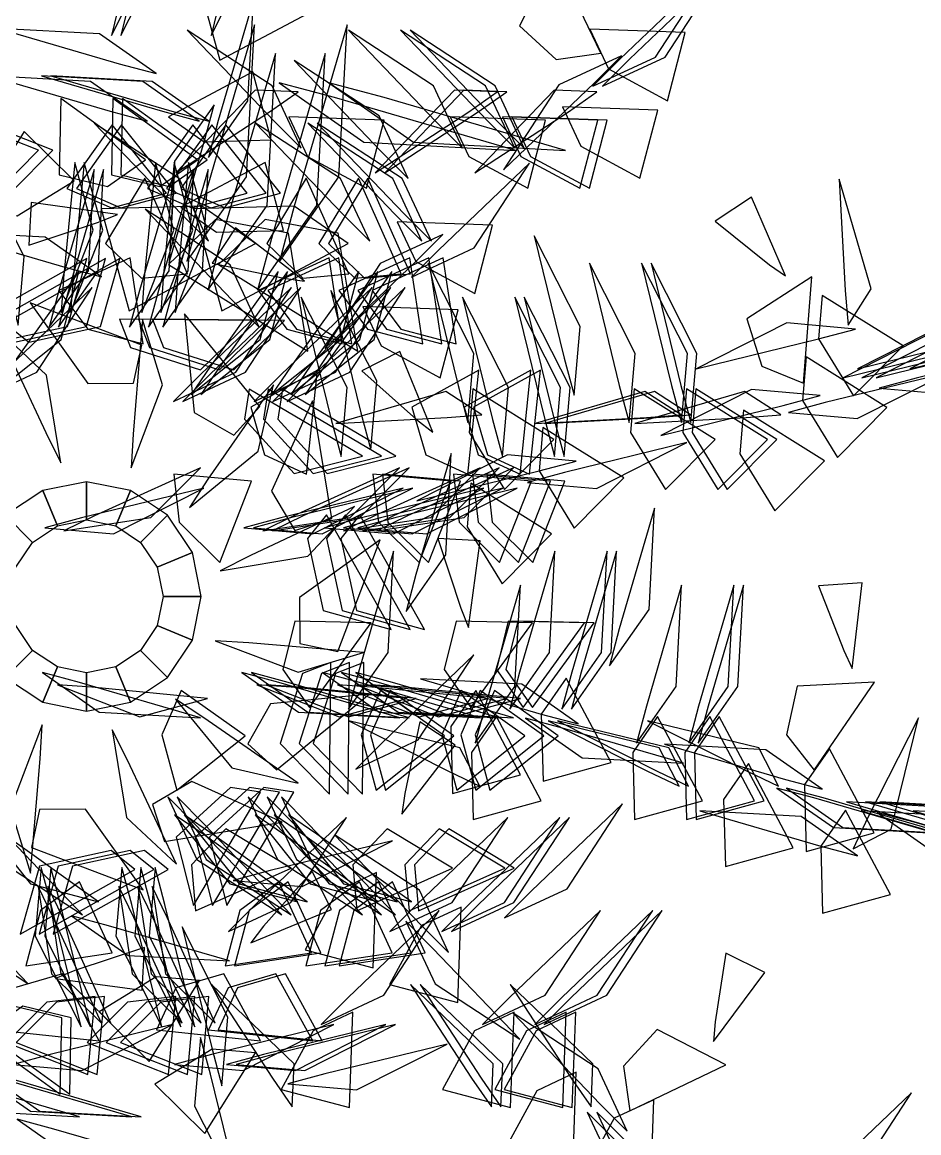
# Model space of a CAD drawing. Header units: millimetres. Extents: x 116.8 to 135.8, y -35.1 to -13.1.
# Drawn here: x 130.596 to 131.242, y -21.805 to -21.006 of the extents above; entities that cross this region are included whole.
import ezdxf

# ---------------------------------------------------------------- set-up
doc = ezdxf.new("R2010")
doc.units = ezdxf.units.MM
for name, color, linetype in [('FOGLIE', 62, 'CONTINUOUS'), ('GAMBO', 36, 'CONTINUOUS'), ('PRATO', 83, 'CONTINUOUS')]:
    doc.layers.add(name, color=color, linetype=linetype)

msp = doc.modelspace()

# ---------------------------------------------------------------- linework, layer by layer
at = {"layer": 'FOGLIE'}
for points in [[(130.69698, -20.943716, 3.006825), (130.707675, -20.921116, 2.995375), (130.68023, -20.935376, 3.053679), (130.660658, -21.015388, 3.049069)], [(130.703808, -20.943716, 2.911263), (130.714503, -20.921116, 2.899813), (130.687057, -20.935376, 2.958117), (130.667486, -21.015388, 2.953507)], [(130.768668, -20.943716, 2.689422), (130.779364, -20.921116, 2.677972), (130.751918, -20.935376, 2.736276), (130.732347, -21.015388, 2.731666)], [(130.790871, -20.957951, 1.638587), (130.718576, -20.959878, 1.605332), (130.738625, -21.033212, 1.499219), (130.829604, -20.984881, 1.612743)], [(130.980813, -21.032786, 3.139586), (131.012928, -21.028163, 3.097595), (130.979834, -20.959022, 3.056392), (130.954451, -21.008604, 3.142078)], [(131.026648, -21.032548, 2.971593), (131.007203, -21.051993, 2.971593), (131.05223, -21.031021, 2.928134), (131.09212, -20.969869, 2.966546)], [(131.033476, -21.032548, 2.87603), (131.01403, -21.051993, 2.87603), (131.059058, -21.031021, 2.832572), (131.098948, -20.969869, 2.870984)], [(130.737576, -21.076658, 2.55886), (130.730459, -21.103221, 2.55886), (130.758967, -21.062544, 2.515401), (130.762937, -20.989641, 2.553814)], [(130.666276, -21.03578, 1.181484), (130.692839, -21.042898, 1.181484), (130.652163, -21.014389, 1.138025), (130.579259, -21.010419, 1.176438)], [(130.725722, -21.138256, 2.170472), (130.715046, -21.178101, 2.170472), (130.757809, -21.117086, 2.105284), (130.763763, -21.00773, 2.162903)], [(130.79229, -21.138256, 3.189234), (130.781613, -21.178101, 3.189234), (130.824377, -21.117086, 3.124045), (130.830331, -21.00773, 3.181664)], [(131.018402, -21.039438, 1.300868), (131.060784, -21.062423, 1.278699), (131.073653, -21.013401, 1.207956), (131.005016, -21.010978, 1.283639)], [(130.777831, -21.077215, 1.668164), (130.797276, -21.09666, 1.668164), (130.776304, -21.051632, 1.624705), (130.715152, -21.011743, 1.663118)], [(130.893898, -21.077215, 1.350761), (130.913343, -21.09666, 1.350761), (130.892371, -21.051632, 1.307302), (130.831219, -21.011743, 1.345715)], [(130.931449, -21.077215, 1.794443), (130.950894, -21.09666, 1.794443), (130.929922, -21.051632, 1.750984), (130.86877, -21.011743, 1.789397)], [(130.938276, -21.077215, 2.029936), (130.957722, -21.09666, 2.029936), (130.936749, -21.051632, 1.986477), (130.875598, -21.011743, 2.024889)], [(130.740669, -21.158915, 3.451949), (130.729993, -21.198759, 3.451949), (130.772756, -21.137745, 3.386761), (130.77871, -21.028389, 3.44438)], [(130.776513, -21.158915, 3.600412), (130.765837, -21.198759, 3.600412), (130.8086, -21.137745, 3.535223), (130.814554, -21.028389, 3.592842)], [(130.854799, -21.098865, 1.181484), (130.874244, -21.11831, 1.181484), (130.853272, -21.073282, 1.138025), (130.79212, -21.033393, 1.176438)], [(131.00832, -21.04952, 3.127272), (131.027765, -21.030074, 3.127272), (130.982738, -21.051047, 3.083813), (130.942848, -21.112198, 3.122226)], [(130.727506, -21.091883, 2.778028), (130.775702, -21.090599, 2.755859), (130.762336, -21.041709, 2.685116), (130.701684, -21.07393, 2.760799)], [(130.659833, -21.069948, 1.192176), (130.686396, -21.077065, 1.192176), (130.645719, -21.048556, 1.148717), (130.572816, -21.044587, 1.18713)], [(130.697384, -21.069948, 1.635858), (130.723947, -21.077065, 1.635858), (130.68327, -21.048556, 1.592399), (130.610367, -21.044587, 1.630811)], [(130.704211, -21.069948, 1.87135), (130.730774, -21.077065, 1.87135), (130.690098, -21.048556, 1.827891), (130.617194, -21.044587, 1.866304)], [(130.82114, -21.06012, 3.521442), (130.781296, -21.049444, 3.521442), (130.84231, -21.092207, 3.456253), (130.951666, -21.098162, 3.513872)], [(130.856984, -21.06012, 3.669904), (130.81714, -21.049444, 3.669904), (130.878155, -21.092207, 3.604716), (130.98751, -21.098162, 3.662335)], [(130.77444, -21.070331, 0.928347), (130.795003, -21.056106, 0.916897), (130.764104, -21.054732, 0.975201), (130.707149, -21.114239, 0.970591)], [(130.917817, -21.070331, 3.006825), (130.938379, -21.056106, 2.995375), (130.907481, -21.054732, 3.053679), (130.850526, -21.114239, 3.049069)], [(130.924644, -21.070331, 2.911263), (130.945207, -21.056106, 2.899813), (130.914308, -21.054732, 2.958117), (130.857353, -21.114239, 2.953507)], [(130.989505, -21.070331, 2.689422), (131.010068, -21.056106, 2.677972), (130.979169, -21.054732, 2.736276), (130.922214, -21.114239, 2.731666)], [(130.657961, -21.124186, 1.242242), (130.685191, -21.105019, 1.200924), (130.624206, -21.060782, 1.157367), (130.623145, -21.115697, 1.243554)], [(130.695512, -21.124186, 1.685924), (130.722742, -21.105019, 1.644606), (130.661757, -21.060782, 1.601049), (130.660696, -21.115697, 1.687235)], [(130.702339, -21.124186, 1.921417), (130.72957, -21.105019, 1.880098), (130.668584, -21.060782, 1.836542), (130.667523, -21.115697, 1.922728)], [(130.727506, -21.091883, 1.263449), (130.734623, -21.06532, 1.263449), (130.706114, -21.105997, 1.219991), (130.702145, -21.178901, 1.258403)], [(130.998576, -21.095227, 1.138719), (131.040958, -21.118213, 1.11655), (131.053827, -21.06919, 1.045807), (130.98519, -21.066768, 1.12149)], [(130.579202, -21.127185, 2.71329), (130.60824, -21.097974, 2.67983), (130.549765, -21.075061, 2.61959), (130.544557, -21.131095, 2.704901)], [(130.589444, -21.127185, 2.467559), (130.618482, -21.097974, 2.434099), (130.560006, -21.075061, 2.373858), (130.554799, -21.131095, 2.459169)], [(130.801771, -21.10245, 1.789331), (130.844153, -21.125436, 1.767161), (130.857023, -21.076414, 1.696419), (130.788386, -21.073991, 1.772102)], [(130.917838, -21.10245, 1.471928), (130.96022, -21.125436, 1.449758), (130.973089, -21.076414, 1.379016), (130.904452, -21.073991, 1.454699)], [(130.955389, -21.10245, 1.915609), (130.997771, -21.125436, 1.89344), (131.01064, -21.076414, 1.822697), (130.942003, -21.073991, 1.89838)], [(130.962217, -21.10245, 2.151102), (131.004598, -21.125436, 2.128932), (131.017468, -21.076414, 2.05819), (130.948831, -21.073991, 2.133873)], [(130.660628, -21.139607, 3.030693), (130.700381, -21.128829, 2.997233), (130.661196, -21.079747, 2.936993), (130.62867, -21.12567, 3.022304)], [(130.667456, -21.139607, 2.935131), (130.707209, -21.128829, 2.901671), (130.668024, -21.079747, 2.841431), (130.635497, -21.12567, 2.926741)], [(130.711037, -21.144008, 1.509579), (130.730483, -21.163454, 1.509579), (130.70951, -21.118426, 1.46612), (130.648359, -21.078536, 1.504533)], [(130.718662, -21.139607, 2.368584), (130.758415, -21.128829, 2.335124), (130.71923, -21.079747, 2.274883), (130.686703, -21.12567, 2.360194)], [(130.732316, -21.139607, 2.71329), (130.77207, -21.128829, 2.67983), (130.732885, -21.079747, 2.61959), (130.700358, -21.12567, 2.704901)], [(130.742558, -21.139607, 2.467559), (130.782311, -21.128829, 2.434099), (130.743126, -21.079747, 2.373858), (130.710599, -21.12567, 2.459169)], [(130.827104, -21.144008, 1.192176), (130.84655, -21.163454, 1.192176), (130.825577, -21.118426, 1.148717), (130.764426, -21.078536, 1.18713)], [(130.864655, -21.144008, 1.635858), (130.884101, -21.163454, 1.635858), (130.863128, -21.118426, 1.592399), (130.801977, -21.078536, 1.630811)], [(130.871483, -21.144008, 1.87135), (130.890928, -21.163454, 1.87135), (130.869956, -21.118426, 1.827891), (130.808804, -21.078536, 1.866304)], [(130.592794, -21.145332, 1.128028), (130.633891, -21.120121, 1.105859), (130.597871, -21.084464, 1.035116), (130.561454, -21.142694, 1.110799)], [(130.626237, -21.190054, 3.000204), (130.624512, -21.214713, 2.988155), (130.647621, -21.155539, 2.970255), (130.634266, -21.106785, 3.035454)], [(130.633064, -21.190054, 2.904642), (130.631339, -21.214713, 2.892593), (130.654448, -21.155539, 2.874693), (130.641093, -21.106785, 2.939892)], [(130.68427, -21.190054, 2.338095), (130.682545, -21.214713, 2.326046), (130.705654, -21.155539, 2.308145), (130.692299, -21.106785, 2.373344)], [(130.697925, -21.190054, 2.682801), (130.6962, -21.214713, 2.670752), (130.719309, -21.155539, 2.652852), (130.705954, -21.106785, 2.718051)], [(130.708166, -21.190054, 2.43707), (130.706441, -21.214713, 2.425021), (130.72955, -21.155539, 2.407121), (130.716195, -21.106785, 2.47232)], [(130.736385, -21.156997, 1.128028), (130.784582, -21.155713, 1.105859), (130.771216, -21.106823, 1.035116), (130.710563, -21.139044, 1.110799)], [(130.896108, -21.169916, 2.55886), (130.876662, -21.189361, 2.55886), (130.92169, -21.168389, 2.515401), (130.96158, -21.107237, 2.553814)], [(130.586406, -21.19739, 2.439475), (130.593524, -21.223953, 2.439475), (130.597875, -21.174472, 2.396017), (130.564861, -21.10935, 2.434429)], [(130.622895, -21.198887, 3.00261), (130.615778, -21.22545, 3.00261), (130.644287, -21.184774, 2.959151), (130.648256, -21.11187, 2.997563)], [(130.629723, -21.198887, 2.907048), (130.622605, -21.22545, 2.907048), (130.651114, -21.184774, 2.863589), (130.655084, -21.11187, 2.902001)], [(130.680929, -21.198887, 2.3405), (130.673811, -21.22545, 2.3405), (130.70232, -21.184774, 2.297041), (130.70629, -21.11187, 2.335454)], [(130.694584, -21.198887, 2.685207), (130.687466, -21.22545, 2.685207), (130.715975, -21.184774, 2.641748), (130.719945, -21.11187, 2.68016)], [(130.704825, -21.198887, 2.439475), (130.697707, -21.22545, 2.439475), (130.726216, -21.184774, 2.396017), (130.730186, -21.11187, 2.434429)], [(130.682297, -21.190044, 1.559645), (130.715462, -21.18706, 1.518327), (130.684766, -21.118257, 1.47477), (130.65639, -21.165284, 1.560957)], [(130.798364, -21.190044, 1.242242), (130.831529, -21.18706, 1.200924), (130.800833, -21.118257, 1.157367), (130.772457, -21.165284, 1.243554)], [(130.835915, -21.190044, 1.685924), (130.86908, -21.18706, 1.644606), (130.838384, -21.118257, 1.601049), (130.810008, -21.165284, 1.687235)], [(130.842743, -21.190044, 1.921417), (130.875908, -21.18706, 1.880098), (130.845212, -21.118257, 1.836542), (130.816835, -21.165284, 1.922728)], [(131.188716, -21.199021, 1.737256), (131.190753, -21.22394, 1.748706), (131.207392, -21.197869, 1.690402), (131.184335, -21.11879, 1.695012)], [(130.651289, -21.149841, 1.463579), (130.665124, -21.144193, 1.440493), (130.602913, -21.135777, 1.460861), (130.601202, -21.166359, 1.537465)], [(130.725722, -21.138256, 2.170472), (130.653427, -21.140183, 2.137218), (130.673476, -21.213517, 2.031104), (130.764455, -21.165187, 2.144629)], [(130.79229, -21.138256, 3.189234), (130.719995, -21.140183, 3.155979), (130.740044, -21.213517, 3.049866), (130.831023, -21.165187, 3.16339)], [(131.134136, -21.180507, 1.163339), (131.145828, -21.188495, 1.139765), (131.121284, -21.131722, 1.162795), (131.095061, -21.149167, 1.239047)], [(130.747677, -21.205986, 1.17792), (130.767122, -21.225432, 1.17792), (130.74615, -21.180404, 1.134461), (130.684998, -21.140514, 1.172874)], [(130.735575, -21.147906, 3.467007), (130.701867, -21.180176, 3.40252), (130.802115, -21.242635, 3.346939), (130.788045, -21.157648, 3.473747)], [(130.784789, -21.19015, 1.463579), (130.799595, -21.192177, 1.440493), (130.749926, -21.153782, 1.460861), (130.733154, -21.179412, 1.537465)], [(130.771419, -21.147906, 3.615469), (130.737711, -21.180176, 3.550982), (130.837959, -21.242635, 3.495401), (130.823889, -21.157648, 3.622209)], [(130.879774, -21.178066, 2.778028), (130.922156, -21.201052, 2.755859), (130.935025, -21.152029, 2.685116), (130.866388, -21.149607, 2.760799)], [(130.627067, -21.182111, 1.17792), (130.65363, -21.189229, 1.17792), (130.612953, -21.16072, 1.134461), (130.540049, -21.156751, 1.172874)], [(130.879774, -21.178066, 1.263449), (130.899219, -21.15862, 1.263449), (130.854192, -21.179593, 1.219991), (130.814302, -21.240745, 1.258403)], [(130.986522, -21.247758, 1.181484), (130.99364, -21.274321, 1.181484), (130.997991, -21.22484, 1.138025), (130.964977, -21.159719, 1.176438)], [(130.577324, -21.236211, 2.165054), (130.629021, -21.224918, 2.169049), (130.642879, -21.175979, 2.098436), (130.5603, -21.22255, 2.136602)], [(130.590979, -21.236211, 2.50976), (130.642676, -21.224918, 2.513756), (130.656534, -21.175979, 2.443142), (130.573955, -21.22255, 2.481308)], [(130.60122, -21.236211, 2.264029), (130.652917, -21.224918, 2.268024), (130.666775, -21.175979, 2.197411), (130.584196, -21.22255, 2.235577)], [(130.643641, -21.226922, 0.952215), (130.683457, -21.237464, 0.918755), (130.674063, -21.175366, 0.858515), (130.622933, -21.198873, 0.943826)], [(130.787018, -21.226922, 3.030693), (130.826834, -21.237464, 2.997233), (130.81744, -21.175366, 2.936993), (130.766309, -21.198873, 3.022304)], [(130.793845, -21.226922, 2.935131), (130.833661, -21.237464, 2.901671), (130.824267, -21.175366, 2.841431), (130.773137, -21.198873, 2.926741)], [(130.845051, -21.226922, 2.368584), (130.884867, -21.237464, 2.335124), (130.875473, -21.175366, 2.274883), (130.824343, -21.198873, 2.360194)], [(130.858706, -21.226922, 2.71329), (130.898522, -21.237464, 2.67983), (130.889128, -21.175366, 2.61959), (130.837998, -21.198873, 2.704901)], [(130.868947, -21.226922, 2.467559), (130.908764, -21.237464, 2.434099), (130.899369, -21.175366, 2.373858), (130.848239, -21.198873, 2.459169)], [(130.588634, -21.253414, 0.921727), (130.57481, -21.273907, 0.909678), (130.62441, -21.234216, 0.891777), (130.637221, -21.185316, 0.956976)], [(130.732011, -21.253414, 3.000204), (130.718187, -21.273907, 2.988155), (130.767787, -21.234216, 2.970255), (130.780598, -21.185316, 3.035454)], [(130.738838, -21.253414, 2.904642), (130.725014, -21.273907, 2.892593), (130.774614, -21.234216, 2.874693), (130.787426, -21.185316, 2.939892)], [(130.790044, -21.253414, 2.338095), (130.77622, -21.273907, 2.326046), (130.82582, -21.234216, 2.308145), (130.838631, -21.185316, 2.373344)], [(130.803699, -21.253414, 2.682801), (130.789875, -21.273907, 2.670752), (130.839475, -21.234216, 2.652852), (130.852286, -21.185316, 2.718051)], [(130.81394, -21.253414, 2.43707), (130.800116, -21.273907, 2.425021), (130.849716, -21.234216, 2.407121), (130.862528, -21.185316, 2.47232)], [(130.91011, -21.267334, 1.668164), (130.917228, -21.293897, 1.668164), (130.921579, -21.244416, 1.624705), (130.888565, -21.179294, 1.663118)], [(131.026177, -21.267334, 1.350761), (131.033295, -21.293897, 1.350761), (131.037646, -21.244416, 1.307302), (131.004632, -21.179294, 1.345715)], [(131.063728, -21.267334, 1.794443), (131.070846, -21.293897, 1.794443), (131.075197, -21.244416, 1.750984), (131.042183, -21.179294, 1.789397)], [(131.070555, -21.267334, 2.029936), (131.077673, -21.293897, 2.029936), (131.082024, -21.244416, 1.986477), (131.04901, -21.179294, 2.024889)], [(131.128693, -21.25354, 3.139586), (131.158817, -21.265594, 3.097595), (131.164727, -21.189169, 3.056392), (131.117953, -21.219416, 3.142078)], [(130.581323, -21.259394, 0.924132), (130.561878, -21.278839, 0.924132), (130.606905, -21.257867, 0.880673), (130.646795, -21.196715, 0.919086)], [(130.7247, -21.259394, 3.00261), (130.705254, -21.278839, 3.00261), (130.750282, -21.257867, 2.959151), (130.790172, -21.196715, 2.997563)], [(130.731527, -21.259394, 2.907048), (130.712082, -21.278839, 2.907048), (130.75711, -21.257867, 2.863589), (130.796999, -21.196715, 2.902001)], [(130.782733, -21.259394, 2.3405), (130.763288, -21.278839, 2.3405), (130.808315, -21.257867, 2.297041), (130.848205, -21.196715, 2.335454)], [(130.796388, -21.259394, 2.685207), (130.776943, -21.278839, 2.685207), (130.82197, -21.257867, 2.641748), (130.86186, -21.196715, 2.68016)], [(130.806629, -21.259394, 2.439475), (130.787184, -21.278839, 2.439475), (130.832212, -21.257867, 2.396017), (130.872101, -21.196715, 2.434429)], [(130.840191, -21.286968, 1.17792), (130.847309, -21.313531, 1.17792), (130.85166, -21.264049, 1.134461), (130.818646, -21.198928, 1.172874)], [(131.16957, -21.233811, 1.582635), (131.194781, -21.274908, 1.560466), (131.230438, -21.238888, 1.489723), (131.172208, -21.202472, 1.565406)], [(130.676658, -21.26565, 1.448326), (130.682527, -21.238329, 1.403213), (130.602189, -21.2079, 1.389312), (130.643718, -21.2659, 1.462498)], [(130.818868, -21.291782, 1.509579), (130.825986, -21.318345, 1.509579), (130.830337, -21.268864, 1.46612), (130.797323, -21.203742, 1.504533)], [(130.854907, -21.238896, 1.128028), (130.897289, -21.261882, 1.105859), (130.910158, -21.21286, 1.035116), (130.841521, -21.210437, 1.110799)], [(130.934935, -21.291782, 1.192176), (130.942053, -21.318345, 1.192176), (130.946404, -21.268864, 1.148717), (130.91339, -21.203742, 1.18713)], [(130.972486, -21.291782, 1.635858), (130.979604, -21.318345, 1.635858), (130.983955, -21.268864, 1.592399), (130.950941, -21.203742, 1.630811)], [(130.979314, -21.291782, 1.87135), (130.986431, -21.318345, 1.87135), (130.990782, -21.268864, 1.827891), (130.957768, -21.203742, 1.866304)], [(130.748855, -21.303128, 1.448326), (130.767598, -21.282403, 1.403213), (130.713238, -21.215881, 1.389312), (130.720203, -21.286875, 1.462498)], [(130.613371, -21.301244, 2.022869), (130.624353, -21.323021, 2.010165), (130.61399, -21.259879, 1.993988), (130.578142, -21.226443, 2.060345)], [(130.674347, -21.239914, 2.165054), (130.724765, -21.255983, 2.169049), (130.761235, -21.220529, 2.098436), (130.666434, -21.219572, 2.136602)], [(130.67625, -21.30231, 2.022869), (130.674872, -21.326661, 2.010165), (130.697468, -21.266797, 1.993988), (130.683141, -21.219917, 2.060345)], [(130.688002, -21.239914, 2.50976), (130.73842, -21.255983, 2.513756), (130.77489, -21.220529, 2.443142), (130.680089, -21.219572, 2.481308)], [(130.698244, -21.239914, 2.264029), (130.748661, -21.255983, 2.268024), (130.785131, -21.220529, 2.197411), (130.69033, -21.219572, 2.235577)], [(131.16957, -21.233811, 1.582635), (131.196133, -21.226694, 1.582635), (131.146652, -21.222343, 1.539176), (131.081531, -21.255357, 1.577589)], [(131.285637, -21.233811, 1.265232), (131.3122, -21.226694, 1.265232), (131.262719, -21.222343, 1.221773), (131.197598, -21.255357, 1.260186)], [(131.323188, -21.233811, 1.708914), (131.349751, -21.226694, 1.708914), (131.30027, -21.222343, 1.665455), (131.235149, -21.255357, 1.703868)], [(131.275191, -21.240269, 2.194388), (131.301754, -21.233152, 2.194388), (131.252272, -21.228801, 2.150929), (131.187151, -21.261815, 2.189342)], [(131.288845, -21.240269, 2.539094), (131.315408, -21.233152, 2.539094), (131.265927, -21.228801, 2.495636), (131.200806, -21.261815, 2.534048)], [(131.299087, -21.240269, 2.293363), (131.32565, -21.233152, 2.293363), (131.276168, -21.228801, 2.249904), (131.211047, -21.261815, 2.288317)], [(130.88025, -21.291809, 1.463579), (130.892058, -21.300968, 1.440493), (130.868241, -21.242882, 1.460861), (130.840901, -21.256692, 1.537465)], [(131.239838, -21.262136, 3.073817), (131.213275, -21.269253, 3.073817), (131.262756, -21.273604, 3.030358), (131.327878, -21.24059, 3.06877)], [(131.15792, -21.278095, 1.300868), (131.183131, -21.319192, 1.278699), (131.218788, -21.283172, 1.207956), (131.160557, -21.246755, 1.283639)], [(130.770961, -21.31728, 1.559645), (130.801175, -21.331279, 1.518327), (130.808993, -21.256345, 1.47477), (130.760905, -21.282884, 1.560957)], [(130.887028, -21.31728, 1.242242), (130.917241, -21.331279, 1.200924), (130.925059, -21.256345, 1.157367), (130.876971, -21.282884, 1.243554)], [(130.924579, -21.31728, 1.685924), (130.954792, -21.331279, 1.644606), (130.96261, -21.256345, 1.601049), (130.914522, -21.282884, 1.687235)], [(130.931406, -21.31728, 1.921417), (130.96162, -21.331279, 1.880098), (130.969438, -21.256345, 1.836542), (130.92135, -21.282884, 1.922728)], [(131.174419, -21.279665, 2.87603), (131.147856, -21.286782, 2.87603), (131.197338, -21.291133, 2.832572), (131.262459, -21.258119, 2.870984)], [(130.730172, -21.334673, 2.022869), (130.716803, -21.355073, 2.010165), (130.766304, -21.314527, 1.993988), (130.777337, -21.266764, 2.060345)], [(130.75652, -21.291633, 2.165054), (130.792149, -21.330758, 2.169049), (130.84146, -21.31829, 2.098436), (130.759839, -21.27006, 2.136602)], [(130.770175, -21.291634, 2.50976), (130.805804, -21.330758, 2.513756), (130.855115, -21.31829, 2.443142), (130.773494, -21.27006, 2.481308)], [(130.780416, -21.291633, 2.264029), (130.816045, -21.330758, 2.268024), (130.865356, -21.31829, 2.197411), (130.783735, -21.27006, 2.235577)], [(130.902383, -21.290401, 0.928347), (130.927303, -21.288363, 0.916897), (130.901231, -21.271724, 0.975201), (130.822153, -21.294781, 0.970591)], [(130.918225, -21.301159, 1.789331), (130.943436, -21.342256, 1.767161), (130.979092, -21.306236, 1.696419), (130.920862, -21.26982, 1.772102)], [(131.04576, -21.290401, 3.006825), (131.07068, -21.288363, 2.995375), (131.044608, -21.271724, 3.053679), (130.96553, -21.294781, 3.049069)], [(131.052587, -21.290401, 2.911263), (131.077507, -21.288363, 2.899813), (131.051435, -21.271724, 2.958117), (130.972357, -21.294781, 2.953507)], [(131.034292, -21.301159, 1.471928), (131.059503, -21.342256, 1.449758), (131.095159, -21.306236, 1.379016), (131.036929, -21.26982, 1.454699)], [(131.117448, -21.290401, 2.689422), (131.142368, -21.288363, 2.677972), (131.116296, -21.271724, 2.736276), (131.037218, -21.294781, 2.731666)], [(131.144148, -21.281785, 3.127272), (131.170711, -21.274668, 3.127272), (131.12123, -21.270316, 3.083813), (131.056108, -21.30333, 3.122226)], [(131.071843, -21.301159, 1.915609), (131.097054, -21.342256, 1.89344), (131.13271, -21.306236, 1.822697), (131.07448, -21.26982, 1.89838)], [(131.078671, -21.301159, 2.151102), (131.103881, -21.342256, 2.128932), (131.139538, -21.306236, 2.05819), (131.081308, -21.26982, 2.133873)], [(130.79264, -21.371684, 1.448326), (130.819235, -21.363107, 1.403213), (130.805419, -21.278317, 1.389312), (130.775953, -21.343282, 1.462498)], [(131.112856, -21.316497, 1.138719), (131.138066, -21.357594, 1.11655), (131.173723, -21.321574, 1.045807), (131.115493, -21.285157, 1.12149)], [(130.968551, -21.328836, 2.778028), (130.993761, -21.369933, 2.755859), (131.029418, -21.333913, 2.685116), (130.971188, -21.297497, 2.760799)], [(130.986771, -21.329945, 2.55886), (130.960208, -21.337062, 2.55886), (131.009689, -21.341413, 2.515401), (131.074811, -21.308399, 2.553814)], [(130.87982, -21.403357, 1.17792), (130.872702, -21.42992, 1.17792), (130.901211, -21.389243, 1.134461), (130.905181, -21.316339, 1.172874)], [(130.968551, -21.328836, 1.263449), (130.995113, -21.321719, 1.263449), (130.945632, -21.317368, 1.219991), (130.880511, -21.350382, 1.258403)], [(130.648557, -21.361173, 0.921727), (130.626338, -21.372009, 0.909678), (130.689139, -21.362435, 0.891777), (130.724684, -21.326492, 0.956976)], [(130.791933, -21.361173, 3.000204), (130.769715, -21.372009, 2.988155), (130.832515, -21.362435, 2.970255), (130.86806, -21.326492, 3.035454)], [(130.798761, -21.361173, 2.904642), (130.776542, -21.372009, 2.892593), (130.839343, -21.362435, 2.874693), (130.874888, -21.326492, 2.939892)], [(130.849967, -21.361173, 2.338095), (130.827748, -21.372009, 2.326046), (130.890549, -21.362435, 2.308145), (130.926094, -21.326492, 2.373344)], [(130.863622, -21.361173, 2.682801), (130.841403, -21.372009, 2.670752), (130.904204, -21.362435, 2.652852), (130.939749, -21.326492, 2.718051)], [(130.873863, -21.361173, 2.43707), (130.851644, -21.372009, 2.425021), (130.914445, -21.362435, 2.407121), (130.94999, -21.326492, 2.47232)], [(130.70944, -21.365733, 0.952215), (130.738651, -21.394772, 0.918755), (130.761564, -21.336296, 0.858515), (130.705531, -21.331088, 0.943826)], [(130.852817, -21.365733, 3.030693), (130.882028, -21.394771, 2.997233), (130.904941, -21.336296, 2.936993), (130.848907, -21.331088, 3.022304)], [(130.859644, -21.365733, 2.935131), (130.888855, -21.394772, 2.901671), (130.911768, -21.336296, 2.841431), (130.855735, -21.331088, 2.926741)], [(130.91085, -21.365733, 2.368584), (130.940061, -21.394772, 2.335124), (130.962974, -21.336296, 2.274883), (130.906941, -21.331088, 2.360194)], [(130.9166, -21.369083, 1.128028), (130.941811, -21.410181, 1.105859), (130.977467, -21.374161, 1.035116), (130.919237, -21.337744, 1.110799)], [(130.924505, -21.365733, 2.71329), (130.953716, -21.394771, 2.67983), (130.976629, -21.336296, 2.61959), (130.920596, -21.331088, 2.704901)], [(130.934747, -21.365733, 2.467559), (130.963957, -21.394772, 2.434099), (130.986871, -21.336296, 2.373858), (130.930837, -21.331088, 2.459169)], [(130.639235, -21.362696, 0.924132), (130.612672, -21.369814, 0.924132), (130.662154, -21.374165, 0.880673), (130.727275, -21.341151, 0.919086)], [(130.782612, -21.362696, 3.00261), (130.756049, -21.369814, 3.00261), (130.80553, -21.374165, 2.959151), (130.870652, -21.341151, 2.997563)], [(130.78944, -21.362696, 2.907048), (130.762877, -21.369814, 2.907048), (130.812358, -21.374165, 2.863589), (130.877479, -21.341151, 2.902001)], [(130.840645, -21.362696, 2.3405), (130.814083, -21.369814, 2.3405), (130.863564, -21.374165, 2.297041), (130.928685, -21.341151, 2.335454)], [(130.8543, -21.362696, 2.685207), (130.827737, -21.369814, 2.685207), (130.877219, -21.374165, 2.641748), (130.94234, -21.341151, 2.68016)], [(130.864542, -21.362696, 2.439475), (130.837979, -21.369814, 2.439475), (130.88746, -21.374165, 2.396017), (130.952581, -21.341151, 2.434429)], [(130.760688, -21.389661, 2.022869), (130.73891, -21.400643, 2.010165), (130.802052, -21.39028, 1.993988), (130.835488, -21.354432, 2.060345)], [(130.801825, -21.37751, 2.165054), (130.813118, -21.429207, 2.169049), (130.862056, -21.443065, 2.098436), (130.815485, -21.360486, 2.136602)], [(130.81548, -21.37751, 2.50976), (130.826773, -21.429207, 2.513756), (130.875711, -21.443065, 2.443142), (130.82914, -21.360486, 2.481308)], [(130.825721, -21.37751, 2.264029), (130.837014, -21.429207, 2.268024), (130.885953, -21.443065, 2.197411), (130.839381, -21.360486, 2.235577)], [(131.026151, -21.442566, 1.181484), (131.019034, -21.469129, 1.181484), (131.047542, -21.428452, 1.138025), (131.051512, -21.355549, 1.176438)], [(130.796281, -21.452948, 1.448326), (130.823602, -21.458817, 1.403213), (130.854031, -21.378479, 1.389312), (130.796031, -21.420008, 1.462498)], [(130.912091, -21.427579, 1.463579), (130.917738, -21.441414, 1.440493), (130.926154, -21.379202, 1.460861), (130.895573, -21.377492, 1.537465)], [(130.838366, -21.473674, 1.509579), (130.831248, -21.500237, 1.509579), (130.859757, -21.45956, 1.46612), (130.863727, -21.386656, 1.504533)], [(130.954433, -21.473674, 1.192176), (130.947315, -21.500237, 1.192176), (130.975824, -21.45956, 1.148717), (130.979794, -21.386656, 1.18713)], [(130.991984, -21.473674, 1.635858), (130.984866, -21.500237, 1.635858), (131.013375, -21.45956, 1.592399), (131.017345, -21.386656, 1.630811)], [(130.998811, -21.473674, 1.87135), (130.991694, -21.500237, 1.87135), (131.020203, -21.45956, 1.827891), (131.024172, -21.386656, 1.866304)], [(131.187614, -21.458131, 1.163339), (131.193746, -21.470895, 1.139765), (131.200877, -21.409456, 1.162795), (131.169445, -21.411452, 1.239047)], [(130.929608, -21.498122, 1.668164), (130.92249, -21.524685, 1.668164), (130.950999, -21.484008, 1.624705), (130.954969, -21.411105, 1.663118)], [(131.045675, -21.498122, 1.350761), (131.038557, -21.524685, 1.350761), (131.067066, -21.484008, 1.307302), (131.071035, -21.411105, 1.345715)], [(131.083226, -21.498122, 1.794443), (131.076108, -21.524685, 1.794443), (131.104617, -21.484008, 1.750984), (131.108587, -21.411105, 1.789397)], [(131.090053, -21.498122, 2.029936), (131.082935, -21.524685, 2.029936), (131.111444, -21.484008, 1.986477), (131.115414, -21.411105, 2.024889)], [(130.784128, -21.471802, 1.559645), (130.803294, -21.499032, 1.518327), (130.847532, -21.438047, 1.47477), (130.792617, -21.436986, 1.560957)], [(130.900194, -21.471802, 1.242242), (130.919361, -21.499032, 1.200924), (130.963598, -21.438047, 1.157367), (130.908684, -21.436986, 1.243554)], [(130.937745, -21.471802, 1.685924), (130.956912, -21.499032, 1.644606), (131.001149, -21.438047, 1.601049), (130.946235, -21.436986, 1.687235)], [(130.944573, -21.471802, 1.921417), (130.963739, -21.499032, 1.880098), (131.007977, -21.438047, 1.836542), (130.953062, -21.436986, 1.922728)], [(130.759622, -21.45254, 2.022869), (130.73527, -21.451162, 2.010165), (130.795135, -21.473758, 1.993988), (130.842015, -21.459431, 2.060345)], [(130.798121, -21.474533, 2.165054), (130.782053, -21.524951, 2.169049), (130.817506, -21.561421, 2.098436), (130.818464, -21.46662, 2.136602)], [(130.811776, -21.474533, 2.50976), (130.795708, -21.524951, 2.513756), (130.831161, -21.561421, 2.443142), (130.832119, -21.46662, 2.481308)], [(130.822017, -21.474533, 2.264029), (130.805949, -21.524951, 2.268024), (130.841402, -21.561421, 2.197411), (130.84236, -21.46662, 2.235577)], [(130.855945, -21.523967, 1.17792), (130.8365, -21.543412, 1.17792), (130.881527, -21.52244, 1.134461), (130.921417, -21.461288, 1.172874)], [(130.637738, -21.481115, 0.924132), (130.611175, -21.473997, 0.924132), (130.651851, -21.502506, 0.880673), (130.724755, -21.506476, 0.919086)], [(130.781114, -21.481115, 3.00261), (130.754551, -21.473997, 3.00261), (130.795228, -21.502506, 2.959151), (130.868132, -21.506476, 2.997563)], [(130.787942, -21.481115, 2.907048), (130.761379, -21.473997, 2.907048), (130.802055, -21.502506, 2.863589), (130.874959, -21.506476, 2.902001)], [(130.839148, -21.481115, 2.3405), (130.812585, -21.473997, 2.3405), (130.853261, -21.502506, 2.297041), (130.926165, -21.506476, 2.335454)], [(130.852803, -21.481115, 2.685207), (130.82624, -21.473997, 2.685207), (130.866916, -21.502506, 2.641748), (130.93982, -21.506476, 2.68016)], [(130.863044, -21.481115, 2.439475), (130.836481, -21.473997, 2.439475), (130.877157, -21.502506, 2.396017), (130.950061, -21.506476, 2.434429)], [(130.646572, -21.484456, 0.921727), (130.621912, -21.482731, 0.909678), (130.681086, -21.50584, 0.891777), (130.72984, -21.492485, 0.956976)], [(130.789948, -21.484456, 3.000204), (130.765289, -21.482731, 2.988155), (130.824463, -21.50584, 2.970255), (130.873217, -21.492485, 3.035454)], [(130.796776, -21.484456, 2.904642), (130.772116, -21.482731, 2.892593), (130.83129, -21.50584, 2.874693), (130.880044, -21.492485, 2.939892)], [(130.847982, -21.484456, 2.338095), (130.823322, -21.482731, 2.326046), (130.882496, -21.50584, 2.308145), (130.93125, -21.492485, 2.373344)], [(130.861637, -21.484456, 2.682801), (130.836977, -21.482731, 2.670752), (130.896151, -21.50584, 2.652852), (130.944905, -21.492485, 2.718051)], [(130.871878, -21.484456, 2.43707), (130.847218, -21.482731, 2.425021), (130.906392, -21.50584, 2.407121), (130.955146, -21.492485, 2.47232)], [(130.970048, -21.503796, 1.263449), (130.996611, -21.510913, 1.263449), (130.955935, -21.482404, 1.219991), (130.883031, -21.478435, 1.258403)], [(130.970048, -21.503796, 2.778028), (130.971333, -21.551992, 2.755859), (131.020222, -21.538626, 2.685116), (130.988002, -21.477974, 2.760799)], [(131.146384, -21.518658, 3.139586), (131.166445, -21.544159, 3.097595), (131.209776, -21.480928, 3.056392), (131.154145, -21.483737, 3.142078)], [(130.697018, -21.518847, 0.952215), (130.707796, -21.558601, 0.918755), (130.756878, -21.519416, 0.858515), (130.710955, -21.486889, 0.943826)], [(130.758803, -21.525145, 1.448326), (130.779529, -21.543888, 1.403213), (130.84605, -21.489528, 1.389312), (130.775056, -21.496493, 1.462498)], [(130.840395, -21.518847, 3.030693), (130.851173, -21.558601, 2.997233), (130.900255, -21.519416, 2.936993), (130.854332, -21.486889, 3.022304)], [(130.847222, -21.518847, 2.935131), (130.858001, -21.558601, 2.901671), (130.907082, -21.519416, 2.841431), (130.861159, -21.486889, 2.926741)], [(130.898428, -21.518847, 2.368584), (130.909207, -21.558601, 2.335124), (130.958288, -21.519416, 2.274883), (130.912365, -21.486889, 2.360194)], [(130.904934, -21.512675, 1.128028), (130.906219, -21.560872, 1.105859), (130.955108, -21.547506, 1.035116), (130.922888, -21.486853, 1.110799)], [(130.912083, -21.518847, 2.71329), (130.922861, -21.558601, 2.67983), (130.971943, -21.519416, 2.61959), (130.92602, -21.486889, 2.704901)], [(130.922325, -21.518847, 2.467559), (130.933103, -21.558601, 2.434099), (130.982184, -21.519416, 2.373858), (130.936261, -21.486889, 2.459169)], [(130.727259, -21.506461, 2.022869), (130.706859, -21.493093, 2.010165), (130.747405, -21.542593, 1.993988), (130.795168, -21.553626, 2.060345)], [(130.919723, -21.531473, 1.789331), (130.921007, -21.579669, 1.767161), (130.969897, -21.566303, 1.696419), (130.937677, -21.505651, 1.772102)], [(130.985273, -21.513866, 2.55886), (130.958711, -21.506748, 2.55886), (130.999387, -21.535257, 2.515401), (131.072291, -21.539227, 2.553814)], [(131.03579, -21.531473, 1.471928), (131.037074, -21.579669, 1.449758), (131.085964, -21.566303, 1.379016), (131.053743, -21.505651, 1.454699)], [(131.073341, -21.531473, 1.915609), (131.074625, -21.579669, 1.89344), (131.123515, -21.566303, 1.822697), (131.091294, -21.505651, 1.89838)], [(131.080168, -21.531473, 2.151102), (131.081453, -21.579669, 2.128932), (131.130342, -21.566303, 2.05819), (131.098122, -21.505651, 2.133873)], [(131.205044, -21.578264, 1.737256), (131.194348, -21.600863, 1.748706), (131.221794, -21.586604, 1.690402), (131.241365, -21.506592, 1.695012)], [(130.609392, -21.535911, 2.022869), (130.610769, -21.51156, 2.010165), (130.588174, -21.571424, 1.993988), (130.6025, -21.618305, 2.060345)], [(130.90315, -21.544958, 0.928347), (130.92575, -21.555654, 0.916897), (130.911491, -21.528208, 0.975201), (130.831479, -21.508637, 0.970591)], [(130.871781, -21.561079, 1.463579), (130.869754, -21.575885, 1.440493), (130.908149, -21.526216, 1.460861), (130.88252, -21.509444, 1.537465)], [(131.046527, -21.544958, 3.006825), (131.069127, -21.555654, 2.995375), (131.054868, -21.528208, 3.053679), (130.974855, -21.508637, 3.049069)], [(131.053354, -21.544958, 2.911263), (131.075954, -21.555654, 2.899813), (131.061695, -21.528208, 2.958117), (130.981683, -21.508637, 2.953507)], [(131.118215, -21.544958, 2.689422), (131.140815, -21.555654, 2.677972), (131.126556, -21.528208, 2.736276), (131.046544, -21.508637, 2.731666)], [(130.672271, -21.536978, 2.022869), (130.661288, -21.5152, 2.010165), (130.671652, -21.578342, 1.993988), (130.707499, -21.611778, 2.060345)], [(131.145646, -21.550847, 3.127272), (131.172209, -21.557964, 3.127272), (131.131532, -21.529455, 3.083813), (131.058628, -21.525486, 3.122226)], [(131.159418, -21.554537, 1.300868), (131.160702, -21.602734, 1.278699), (131.209592, -21.589368, 1.207956), (131.177371, -21.528715, 1.283639)], [(131.10119, -21.565262, 1.138719), (131.102474, -21.613459, 1.11655), (131.151364, -21.600092, 1.045807), (131.119143, -21.53944, 1.12149)], [(130.690247, -21.56893, 1.448326), (130.698825, -21.595525, 1.403213), (130.783614, -21.581708, 1.389312), (130.718649, -21.552243, 1.462498)], [(130.746402, -21.556706, 2.165054), (130.707278, -21.592335, 2.169049), (130.719746, -21.641646, 2.098436), (130.767976, -21.560025, 2.136602)], [(130.760057, -21.556706, 2.50976), (130.720933, -21.592335, 2.513756), (130.733401, -21.641646, 2.443142), (130.781631, -21.560025, 2.481308)], [(130.770298, -21.556706, 2.264029), (130.731174, -21.592335, 2.268024), (130.743642, -21.641646, 2.197411), (130.791872, -21.560025, 2.235577)], [(131.166094, -21.564146, 2.971593), (131.139531, -21.557029, 2.971593), (131.180208, -21.585537, 2.928134), (131.253111, -21.589507, 2.966546)], [(131.172922, -21.564146, 2.87603), (131.146359, -21.557029, 2.87603), (131.187035, -21.585537, 2.832572), (131.259939, -21.589507, 2.870984)], [(130.577231, -21.582919, 0.924132), (130.557786, -21.563474, 0.924132), (130.578758, -21.608501, 0.880673), (130.63991, -21.648391, 0.919086)], [(130.720608, -21.582919, 3.00261), (130.701163, -21.563474, 3.00261), (130.722135, -21.608501, 2.959151), (130.783287, -21.648391, 2.997563)], [(130.727436, -21.582919, 2.907048), (130.70799, -21.563474, 2.907048), (130.728963, -21.608501, 2.863589), (130.790114, -21.648391, 2.902001)], [(130.778642, -21.582919, 2.3405), (130.759196, -21.563474, 2.3405), (130.780168, -21.608501, 2.297041), (130.84132, -21.648391, 2.335454)], [(130.792296, -21.582919, 2.685207), (130.772851, -21.563474, 2.685207), (130.793823, -21.608501, 2.641748), (130.854975, -21.648391, 2.68016)], [(130.802538, -21.582919, 2.439475), (130.783092, -21.563474, 2.439475), (130.804065, -21.608501, 2.396017), (130.865216, -21.648391, 2.434429)], [(130.963067, -21.631089, 1.181484), (130.943621, -21.650534, 1.181484), (130.988649, -21.629562, 1.138025), (131.028539, -21.56841, 1.176438)], [(131.276688, -21.592363, 2.194388), (131.303251, -21.59948, 2.194388), (131.262575, -21.570971, 2.150929), (131.189671, -21.567002, 2.189342)], [(131.290343, -21.592363, 2.539094), (131.316906, -21.59948, 2.539094), (131.27623, -21.570971, 2.495636), (131.203326, -21.567002, 2.534048)], [(131.300584, -21.592363, 2.293363), (131.327147, -21.59948, 2.293363), (131.286471, -21.570971, 2.249904), (131.213567, -21.567002, 2.288317)], [(130.583211, -21.59023, 0.921727), (130.562718, -21.576406, 0.909678), (130.602409, -21.626006, 0.891777), (130.651309, -21.638817, 0.956976)], [(130.608984, -21.572571, 1.448326), (130.603115, -21.599892, 1.403213), (130.683453, -21.630321, 1.389312), (130.641924, -21.572321, 1.462498)], [(130.726588, -21.59023, 3.000204), (130.706094, -21.576406, 2.988155), (130.745786, -21.626006, 2.970255), (130.794686, -21.638817, 3.035454)], [(130.733415, -21.59023, 2.904642), (130.712922, -21.576406, 2.892593), (130.752614, -21.626006, 2.874693), (130.801514, -21.638817, 2.939892)], [(130.764305, -21.640945, 1.509579), (130.74486, -21.660391, 1.509579), (130.789888, -21.639418, 1.46612), (130.829777, -21.578266, 1.504533)], [(130.784621, -21.59023, 2.338095), (130.764128, -21.576406, 2.326046), (130.803819, -21.626006, 2.308145), (130.85272, -21.638817, 2.373344)], [(130.798276, -21.59023, 2.682801), (130.777783, -21.576406, 2.670752), (130.817474, -21.626006, 2.652852), (130.866374, -21.638817, 2.718051)], [(130.808517, -21.59023, 2.43707), (130.788024, -21.576406, 2.425021), (130.827716, -21.626006, 2.407121), (130.876616, -21.638817, 2.47232)], [(130.880372, -21.640945, 1.192176), (130.860927, -21.660391, 1.192176), (130.905954, -21.639418, 1.148717), (130.945844, -21.578266, 1.18713)], [(130.917923, -21.640945, 1.635858), (130.898478, -21.660391, 1.635858), (130.943505, -21.639418, 1.592399), (130.983395, -21.578266, 1.630811)], [(130.924751, -21.640945, 1.87135), (130.905305, -21.660391, 1.87135), (130.950333, -21.639418, 1.827891), (130.990223, -21.578266, 1.866304)], [(131.171068, -21.598821, 1.582635), (131.197631, -21.605938, 1.582635), (131.156955, -21.577429, 1.539176), (131.084051, -21.573459, 1.577589)], [(131.171068, -21.598821, 1.582635), (131.172353, -21.647017, 1.560466), (131.221242, -21.633651, 1.489723), (131.189022, -21.572998, 1.565406)], [(131.287135, -21.59882, 1.265232), (131.313698, -21.605938, 1.265232), (131.273021, -21.577429, 1.221773), (131.200118, -21.57346, 1.260186)], [(131.23834, -21.581675, 3.073817), (131.211777, -21.574557, 3.073817), (131.252454, -21.603066, 3.030358), (131.325358, -21.607036, 3.06877)], [(131.324686, -21.598821, 1.708914), (131.351249, -21.605938, 1.708914), (131.310573, -21.577429, 1.665455), (131.237669, -21.57346, 1.703868)], [(130.71827, -21.612205, 1.559645), (130.721253, -21.64537, 1.518327), (130.790057, -21.614674, 1.47477), (130.743029, -21.586298, 1.560957)], [(130.834336, -21.612205, 1.242242), (130.83732, -21.64537, 1.200924), (130.906124, -21.614674, 1.157367), (130.859096, -21.586298, 1.243554)], [(130.871887, -21.612205, 1.685924), (130.874871, -21.64537, 1.644606), (130.943675, -21.614674, 1.601049), (130.896647, -21.586298, 1.687235)], [(130.878715, -21.612205, 1.921417), (130.881699, -21.64537, 1.880098), (130.950502, -21.614674, 1.836542), (130.903475, -21.586298, 1.922728)], [(130.883866, -21.656064, 1.263449), (130.903311, -21.675509, 1.263449), (130.882339, -21.630482, 1.219991), (130.821187, -21.590592, 1.258403)], [(130.660525, -21.602011, 2.165054), (130.608829, -21.613304, 2.169049), (130.594971, -21.662242, 2.098436), (130.67755, -21.615671, 2.136602)], [(130.67418, -21.602011, 2.50976), (130.622483, -21.613304, 2.513756), (130.608626, -21.662242, 2.443142), (130.691205, -21.615671, 2.481308)], [(130.684421, -21.602011, 2.264029), (130.632725, -21.613304, 2.268024), (130.618867, -21.662242, 2.197411), (130.701446, -21.615671, 2.235577)], [(130.774964, -21.616481, 1.17792), (130.748401, -21.623598, 1.17792), (130.797882, -21.62795, 1.134461), (130.863003, -21.594936, 1.172874)], [(130.537965, -21.632235, 1.17792), (130.518519, -21.612789, 1.17792), (130.539491, -21.657817, 1.134461), (130.600643, -21.697707, 1.172874)], [(130.617306, -21.640832, 3.00261), (130.610188, -21.614269, 3.00261), (130.605837, -21.66375, 2.959151), (130.638851, -21.728871, 2.997563)], [(130.624133, -21.640832, 2.907048), (130.617016, -21.614269, 2.907048), (130.612665, -21.66375, 2.863589), (130.645679, -21.728871, 2.902001)], [(130.675339, -21.640831, 2.3405), (130.668222, -21.614269, 2.3405), (130.663871, -21.66375, 2.297041), (130.696885, -21.728871, 2.335454)], [(130.688994, -21.640831, 2.685207), (130.681877, -21.614269, 2.685207), (130.677525, -21.66375, 2.641748), (130.71054, -21.728871, 2.68016)], [(130.699235, -21.640831, 2.439475), (130.692118, -21.614269, 2.439475), (130.687767, -21.66375, 2.396017), (130.720781, -21.728871, 2.434429)], [(130.770122, -21.656539, 1.463579), (130.760964, -21.668348, 1.440493), (130.819049, -21.644531, 1.460861), (130.80524, -21.617191, 1.537465)], [(130.823035, -21.631197, 1.128028), (130.800049, -21.673578, 1.105859), (130.849072, -21.686448, 1.035116), (130.851494, -21.617811, 1.110799)], [(130.609704, -21.645237, 0.952215), (130.599161, -21.685053, 0.918755), (130.661259, -21.675659, 0.858515), (130.637752, -21.624529, 0.943826)], [(130.75308, -21.645237, 3.030693), (130.742538, -21.685053, 2.997233), (130.804636, -21.675659, 2.936993), (130.781129, -21.624529, 3.022304)], [(130.759908, -21.645237, 2.935131), (130.749365, -21.685053, 2.901671), (130.811463, -21.675659, 2.841431), (130.787956, -21.624529, 2.926741)], [(130.811114, -21.645237, 2.368584), (130.800571, -21.685053, 2.335124), (130.862669, -21.675659, 2.274883), (130.839162, -21.624529, 2.360194)], [(130.824768, -21.645237, 2.71329), (130.814226, -21.685053, 2.67983), (130.876324, -21.675659, 2.61959), (130.852817, -21.624529, 2.704901)], [(130.83501, -21.645237, 2.467559), (130.824467, -21.685053, 2.434099), (130.886566, -21.675659, 2.373858), (130.863058, -21.624529, 2.459169)], [(130.618829, -21.650153, 3.000204), (130.607993, -21.627934, 2.988155), (130.617567, -21.690735, 2.970255), (130.65351, -21.72628, 3.035454)], [(130.625656, -21.650153, 2.904642), (130.614821, -21.627934, 2.892593), (130.624395, -21.690735, 2.874693), (130.660338, -21.72628, 2.939892)], [(130.676862, -21.650153, 2.338095), (130.666027, -21.627934, 2.326046), (130.675601, -21.690735, 2.308145), (130.711544, -21.72628, 2.373344)], [(130.690517, -21.650153, 2.682801), (130.679681, -21.627934, 2.670752), (130.689255, -21.690735, 2.652852), (130.725198, -21.72628, 2.718051)], [(130.700758, -21.650153, 2.43707), (130.689923, -21.627934, 2.425021), (130.699497, -21.690735, 2.407121), (130.73544, -21.72628, 2.47232)], [(130.883866, -21.656064, 2.778028), (130.86088, -21.698445, 2.755859), (130.909902, -21.711315, 2.685116), (130.912325, -21.642678, 2.760799)], [(130.658575, -21.65611, 1.17792), (130.632012, -21.648992, 1.17792), (130.672688, -21.677501, 1.134461), (130.745592, -21.681471, 1.172874)], [(130.831099, -21.707739, 1.668164), (130.811654, -21.727184, 1.668164), (130.856681, -21.706212, 1.624705), (130.896571, -21.64506, 1.663118)], [(130.947166, -21.707739, 1.350761), (130.92772, -21.727184, 1.350761), (130.972748, -21.706212, 1.307302), (131.012638, -21.64506, 1.345715)], [(130.984717, -21.707739, 1.794443), (130.965271, -21.727184, 1.794443), (131.010299, -21.706212, 1.750984), (131.050189, -21.64506, 1.789397)], [(130.991544, -21.707739, 2.029936), (130.972099, -21.727184, 2.029936), (131.017126, -21.706212, 1.986477), (131.057016, -21.64506, 2.024889)], [(130.733095, -21.74484, 1.263449), (130.740213, -21.771403, 1.263449), (130.744564, -21.721922, 1.219991), (130.71155, -21.656801, 1.258403)], [(130.892016, -21.672397, 2.55886), (130.87257, -21.652952, 2.55886), (130.893543, -21.69798, 2.515401), (130.954695, -21.737869, 2.553814)], [(130.634353, -21.688381, 1.463579), (130.620517, -21.694028, 1.440493), (130.682729, -21.702444, 1.460861), (130.684439, -21.671863, 1.537465)], [(131.095115, -21.7253, 1.163339), (131.094044, -21.73942, 1.139765), (131.130939, -21.689778, 1.162795), (131.102719, -21.67579, 1.239047)], [(130.591033, -21.700868, 1.559645), (130.577035, -21.731082, 1.518327), (130.651968, -21.7389, 1.47477), (130.62543, -21.690812, 1.560957)], [(130.692848, -21.69289, 1.128028), (130.651751, -21.7181, 1.105859), (130.687771, -21.753757, 1.035116), (130.724187, -21.695527, 1.110799)], [(130.7071, -21.700868, 1.242242), (130.693101, -21.731082, 1.200924), (130.768035, -21.7389, 1.157367), (130.741496, -21.690812, 1.243554)], [(130.744651, -21.700868, 1.685924), (130.730652, -21.731082, 1.644606), (130.805586, -21.7389, 1.601049), (130.779047, -21.690812, 1.687235)], [(130.776536, -21.765795, 0.928347), (130.79076, -21.786358, 0.916897), (130.792134, -21.755459, 0.975201), (130.732627, -21.698504, 0.970591)], [(130.751479, -21.700868, 1.921417), (130.73748, -21.731082, 1.880098), (130.812414, -21.7389, 1.836542), (130.785875, -21.690812, 1.922728)], [(130.919912, -21.765795, 3.006825), (130.934137, -21.786358, 2.995375), (130.935511, -21.755459, 3.053679), (130.876004, -21.698504, 3.049069)], [(130.92674, -21.765795, 2.911263), (130.940964, -21.786358, 2.899813), (130.942338, -21.755459, 2.958117), (130.882831, -21.698504, 2.953507)], [(130.991601, -21.765795, 2.689422), (131.005825, -21.786358, 2.677972), (131.007199, -21.755459, 2.736276), (130.947692, -21.698504, 2.731666)], [(130.59013, -21.714035, 1.685924), (130.562899, -21.733202, 1.644606), (130.623885, -21.777439, 1.601049), (130.624946, -21.722525, 1.687235)], [(130.596957, -21.714035, 1.921417), (130.569727, -21.733202, 1.880098), (130.630712, -21.777439, 1.836542), (130.631773, -21.722525, 1.922728)], [(130.614268, -21.711036, 3.030693), (130.58523, -21.740247, 2.997233), (130.643706, -21.76316, 2.936993), (130.648914, -21.707127, 3.022304)], [(130.621096, -21.711036, 2.935131), (130.592058, -21.740247, 2.901671), (130.650534, -21.76316, 2.841431), (130.655741, -21.707127, 2.926741)], [(130.672302, -21.711036, 2.368584), (130.643264, -21.740247, 2.335124), (130.70174, -21.76316, 2.274883), (130.706947, -21.707127, 2.360194)], [(130.685957, -21.711036, 2.71329), (130.656919, -21.740247, 2.67983), (130.715395, -21.76316, 2.61959), (130.720602, -21.707127, 2.704901)], [(130.696198, -21.711036, 2.467559), (130.66716, -21.740247, 2.434099), (130.725636, -21.76316, 2.373858), (130.730843, -21.707127, 2.459169)], [(130.805863, -21.731679, 1.789331), (130.782877, -21.774061, 1.767161), (130.8319, -21.78693, 1.696419), (130.834322, -21.718293, 1.772102)], [(130.92193, -21.731679, 1.471928), (130.898944, -21.774061, 1.449758), (130.947967, -21.78693, 1.379016), (130.950389, -21.718293, 1.454699)], [(130.959481, -21.731679, 1.915609), (130.936495, -21.774061, 1.89344), (130.985518, -21.78693, 1.822697), (130.98794, -21.718293, 1.89838)], [(130.966308, -21.731679, 2.151102), (130.943323, -21.774061, 2.128932), (130.992345, -21.78693, 2.05819), (130.994768, -21.718293, 2.133873)], [(131.012412, -21.78461, 3.127272), (131.031857, -21.804055, 3.127272), (131.010885, -21.759028, 3.083813), (130.949733, -21.719138, 3.122226)], [(130.616531, -21.748776, 1.509579), (130.589968, -21.755894, 1.509579), (130.63945, -21.760245, 1.46612), (130.704571, -21.727231, 1.504533)], [(130.732598, -21.748776, 1.192176), (130.706035, -21.755894, 1.192176), (130.755517, -21.760245, 1.148717), (130.820638, -21.727231, 1.18713)], [(130.770149, -21.748776, 1.635858), (130.743586, -21.755894, 1.635858), (130.793068, -21.760245, 1.592399), (130.858189, -21.727231, 1.630811)], [(130.776977, -21.748776, 1.87135), (130.750414, -21.755894, 1.87135), (130.799895, -21.760245, 1.827891), (130.865016, -21.727231, 1.866304)], [(130.731987, -21.763061, 2.55886), (130.724869, -21.736498, 2.55886), (130.720518, -21.785979, 2.515401), (130.753532, -21.851101, 2.553814)], [(131.029146, -21.757103, 3.139586), (131.033768, -21.789218, 3.097595), (131.10291, -21.756124, 3.056392), (131.053327, -21.73074, 3.142078)], [(130.733095, -21.74484, 2.778028), (130.691998, -21.770051, 2.755859), (130.728018, -21.805708, 2.685116), (130.764435, -21.747478, 2.760799)], [(130.814173, -21.762812, 1.181484), (130.78761, -21.76993, 1.181484), (130.837091, -21.774281, 1.138025), (130.902213, -21.741267, 1.176438)], [(130.550707, -21.768274, 1.192176), (130.524144, -21.761156, 1.192176), (130.56482, -21.789665, 1.148717), (130.637724, -21.793635, 1.18713)], [(130.588258, -21.768274, 1.635858), (130.561695, -21.761156, 1.635858), (130.602371, -21.789665, 1.592399), (130.675275, -21.793635, 1.630811)], [(130.595085, -21.768274, 1.87135), (130.568522, -21.761156, 1.87135), (130.609199, -21.789665, 1.827891), (130.682103, -21.793635, 1.866304)], [(130.966704, -21.774866, 1.138719), (130.943719, -21.817248, 1.11655), (130.992741, -21.830117, 1.045807), (130.995164, -21.76148, 1.12149)], [(131.171009, -21.839031, 1.307996), (131.151564, -21.858476, 1.307996), (131.196591, -21.837504, 1.264537), (131.236481, -21.776352, 1.30295)], [(131.022494, -21.794692, 1.300868), (130.999508, -21.837074, 1.278699), (131.048531, -21.849943, 1.207956), (131.050953, -21.781306, 1.283639)], [(131.022556, -21.809765, 2.971593), (131.003111, -21.79032, 2.971593), (131.024083, -21.835348, 2.928134), (131.085235, -21.875237, 2.966546)], [(131.029384, -21.809765, 2.87603), (131.009938, -21.79032, 2.87603), (131.030911, -21.835348, 2.832572), (131.092063, -21.875237, 2.870984)], [(130.619365, -21.802441, 1.181484), (130.592802, -21.795323, 1.181484), (130.633479, -21.823832, 1.138025), (130.706383, -21.827802, 1.176438)]]:
    msp.add_3dface(points, dxfattribs=at)
at = {"layer": 'GAMBO'}
for points in [[(130.642821, -21.336611, -0.0183), (130.611249, -21.342891, -0.0183), (130.621773, -21.368297, 1.0817), (130.642821, -21.364111, 1.0817)], [(130.674392, -21.342891, -0.0183), (130.642821, -21.336611, -0.0183), (130.642821, -21.364111, 1.0817), (130.663868, -21.368297, 1.0817)], [(130.611249, -21.342891, -0.0183), (130.584484, -21.360774, -0.0183), (130.60393, -21.38022, 1.0817), (130.621773, -21.368297, 1.0817)], [(130.701157, -21.360774, -0.0183), (130.674392, -21.342891, -0.0183), (130.663868, -21.368297, 1.0817), (130.681712, -21.38022, 1.0817)], [(130.584484, -21.360774, -0.0183), (130.566601, -21.387539, -0.0183), (130.592007, -21.398063, 1.0817), (130.60393, -21.38022, 1.0817)], [(130.719041, -21.387539, -0.0183), (130.701157, -21.360774, -0.0183), (130.681712, -21.38022, 1.0817), (130.693634, -21.398063, 1.0817)], [(130.725321, -21.419111, -0.0183), (130.719041, -21.387539, -0.0183), (130.693634, -21.398063, 1.0817), (130.697821, -21.419111, 1.0817)], [(130.719041, -21.450682, -0.0183), (130.725321, -21.419111, -0.0183), (130.697821, -21.419111, 1.0817), (130.693634, -21.440158, 1.0817)], [(130.566601, -21.450682, -0.0183), (130.584484, -21.477447, -0.0183), (130.60393, -21.458002, 1.0817), (130.592007, -21.440158, 1.0817)], [(130.701157, -21.477447, -0.0183), (130.719041, -21.450682, -0.0183), (130.693634, -21.440158, 1.0817), (130.681712, -21.458002, 1.0817)], [(130.584484, -21.477447, -0.0183), (130.611249, -21.495331, -0.0183), (130.621773, -21.469924, 1.0817), (130.60393, -21.458002, 1.0817)], [(130.674392, -21.495331, -0.0183), (130.701157, -21.477447, -0.0183), (130.681712, -21.458002, 1.0817), (130.663868, -21.469924, 1.0817)], [(130.611249, -21.495331, -0.0183), (130.642821, -21.501611, -0.0183), (130.642821, -21.474111, 1.0817), (130.621773, -21.469924, 1.0817)], [(130.642821, -21.501611, -0.0183), (130.674392, -21.495331, -0.0183), (130.663868, -21.469924, 1.0817), (130.642821, -21.474111, 1.0817)]]:
    msp.add_3dface(points, dxfattribs=at)
at = {"layer": 'PRATO'}
for points in [[(128.843016, -22.9899), (128.843016, -20.5649), (131.565629, -20.094816), (131.343016, -22.9899)], [(128.843016, -20.5649, -0.0183), (128.843016, -22.9899, -0.0183), (131.343016, -22.9899, -0.0183), (131.565629, -20.094816, -0.0183)]]:
    msp.add_3dface(points, dxfattribs=at)

doc.saveas('drawing.dxf')
